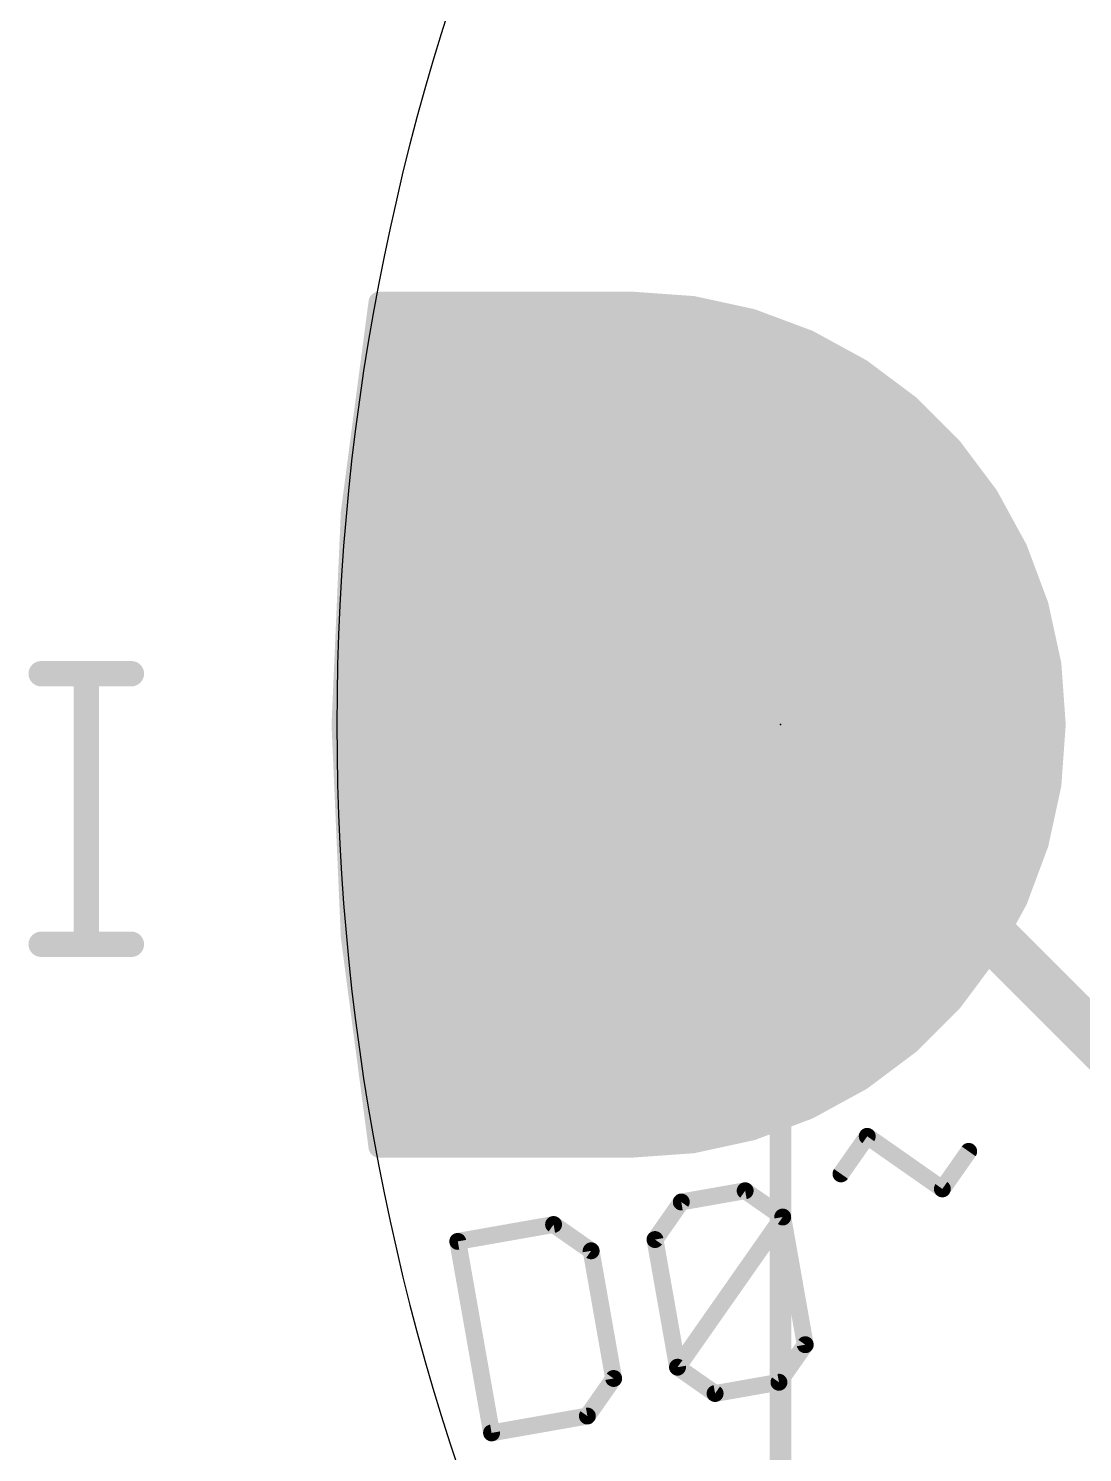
# Model space of a CAD drawing. Extents: x -27.3 to 28.4, y -24.7 to 14.
# Drawn here: x -15.82 to -9.49, y -4.38 to 4.19 of the extents above; entities that cross this region are included whole.
import ezdxf

# ---------------------------------------------------------------- set-up
doc = ezdxf.new("R2010")
doc.units = 0
for name, color, linetype in [('1', 12, 'CONTINUOUS'), ('16', 132, 'CONTINUOUS'), ('17', 110, 'CONTINUOUS'), ('20', 53, 'CONTINUOUS'), ('21', 40, 'CONTINUOUS'), ('23', 53, 'CONTINUOUS'), ('51', 53, 'CONTINUOUS')]:
    doc.layers.add(name, color=color, linetype=linetype)

# ---------------------------------------------------------------- blocks, each defined once
blk = doc.blocks.new('ROUNDP')
at = {"const_width": 0.5}
blk.add_lwpolyline([(0, -0.25, 1), (0, 0.25, 1), (0, -0.25)], format="xyb", dxfattribs=at)

msp = doc.modelspace()

# ---------------------------------------------------------------- linework, layer by layer
at = {"layer": '1', "const_width": 0.127}
for points in [[(-13.716, 2.54), (-13.8826, 1.2749)], [(-12.192, 2.54), (-13.716, 2.54)], [(-11.8305, 2.5141), (-12.192, 2.54)], [(-11.4764, 2.4371), (-11.8305, 2.5141)], [(-11.1368, 2.3105), (-11.4764, 2.4371)], [(-13.7327, 2.413), (-11.4118, 2.413)], [(-13.7494, 2.286), (-11.092, 2.286)], [(-10.8188, 2.1368), (-11.1368, 2.3105)], [(-13.7662, 2.159), (-10.8595, 2.159)], [(-10.5287, 1.9196), (-10.8188, 2.1368)], [(-13.7829, 2.032), (-10.6788, 2.032)], [(-10.2724, 1.6633), (-10.5287, 1.9196)], [(-13.7996, 1.905), (-10.5141, 1.905)], [(-13.8163, 1.778), (-10.3871, 1.778)], [(-13.833, 1.651), (-10.2632, 1.651)], [(-10.0552, 1.3732), (-10.2724, 1.6633)], [(-13.8498, 1.524), (-10.1681, 1.524)], [(-13.8665, 1.397), (-10.073, 1.397)], [(-9.8815, 1.0552), (-10.0552, 1.3732)], [(-13.8826, 1.2749), (-13.9382, 0)], [(-13.8828, 1.27), (-9.9988, 1.27)], [(-13.8883, 1.143), (-9.9295, 1.143)], [(-9.7549, 0.7156), (-9.8815, 1.0552)], [(-13.8939, 1.016), (-9.8669, 1.016)], [(-13.8994, 0.889), (-9.8196, 0.889)], [(-13.905, 0.762), (-9.7722, 0.762)], [(-9.6779, 0.3615), (-9.7549, 0.7156)], [(-13.9105, 0.635), (-9.7374, 0.635)], [(-13.916, 0.508), (-9.7097, 0.508)], [(-13.9216, 0.381), (-9.6821, 0.381)], [(-9.652, 0), (-9.6779, 0.3615)], [(-13.9271, 0.254), (-9.6702, 0.254)], [(-13.9327, 0.127), (-9.6611, 0.127)], [(-13.9382, 0), (-13.8826, -1.2749)], [(-13.9382, 0), (-9.652, 0)], [(-9.6779, -0.3615), (-9.652, 0)], [(-13.9327, -0.127), (-9.6611, -0.127)], [(-13.9271, -0.254), (-9.6702, -0.254)], [(-13.9216, -0.381), (-9.6821, -0.381)], [(-9.7549, -0.7156), (-9.6779, -0.3615)], [(-13.916, -0.508), (-9.7097, -0.508)], [(-13.9105, -0.635), (-9.7374, -0.635)], [(-9.8815, -1.0552), (-9.7549, -0.7156)], [(-13.905, -0.762), (-9.7722, -0.762)], [(-13.8994, -0.889), (-9.8196, -0.889)], [(-13.8939, -1.016), (-9.8669, -1.016)], [(-10.0552, -1.3732), (-9.8815, -1.0552)], [(-13.8883, -1.143), (-9.9295, -1.143)], [(-13.8828, -1.27), (-9.9989, -1.27)], [(-13.8826, -1.2749), (-13.716, -2.54)], [(-13.8665, -1.397), (-10.073, -1.397)], [(-10.2724, -1.6633), (-10.0552, -1.3732)], [(-13.8498, -1.524), (-10.1681, -1.524)], [(-13.833, -1.651), (-10.2632, -1.651)], [(-10.5287, -1.9196), (-10.2724, -1.6633)], [(-13.8163, -1.778), (-10.3871, -1.778)], [(-13.7996, -1.905), (-10.5141, -1.905)], [(-10.8188, -2.1368), (-10.5287, -1.9196)], [(-13.7829, -2.032), (-10.6788, -2.032)], [(-13.7662, -2.159), (-10.8595, -2.159)], [(-11.1368, -2.3105), (-10.8188, -2.1368)], [(-13.7494, -2.286), (-11.092, -2.286)], [(-11.4764, -2.4371), (-11.1368, -2.3105)], [(-13.7327, -2.413), (-11.4118, -2.413)], [(-11.8305, -2.5141), (-11.4764, -2.4371)], [(-13.716, -2.54), (-12.192, -2.54)], [(-13.716, -2.54), (-12.192, -2.54)], [(-12.192, -2.54), (-11.8305, -2.5141)]]:
    msp.add_lwpolyline(points, dxfattribs=at)
at = {"layer": '1', "const_width": 0.0635}
for points in [[(-13.716, 2.5718, 1), (-13.716, 2.5082)], [(-13.6845, 2.5359, 1), (-13.7475, 2.5441)], [(-12.1897, 2.5717, 1), (-12.1943, 2.5083)], [(-12.192, 2.5082, 1), (-12.192, 2.5718)], [(-11.8238, 2.5452, 1), (-11.8373, 2.4831)], [(-11.8328, 2.4825, 1), (-11.8283, 2.5458)], [(-11.4653, 2.4669, 1), (-11.4875, 2.4074)], [(-11.4831, 2.4061, 1), (-11.4697, 2.4681)], [(-13.7327, 2.4448, 1), (-13.7327, 2.3813)], [(-11.4118, 2.3813, 1), (-11.4118, 2.4448)], [(-13.7494, 2.3178, 1), (-13.7494, 2.2542)], [(-11.1216, 2.3383, 1), (-11.1521, 2.2826)], [(-11.1479, 2.2807, 1), (-11.1258, 2.3402)], [(-11.092, 2.2542, 1), (-11.092, 2.3178)], [(-13.7662, 2.1908, 1), (-13.7662, 2.1273)], [(-10.8595, 2.1273, 1), (-10.8595, 2.1908)], [(-10.7997, 2.1622, 1), (-10.8378, 2.1114)], [(-10.834, 2.1089, 1), (-10.8036, 2.1647)], [(-13.7829, 2.0638, 1), (-13.7829, 2.0002)], [(-10.6788, 2.0002, 1), (-10.6788, 2.0638)], [(-10.5062, 1.9421, 1), (-10.5511, 1.8972)], [(-10.5477, 1.8942, 1), (-10.5096, 1.945)], [(-13.7996, 1.9367, 1), (-13.7996, 1.8733)], [(-10.5141, 1.8733, 1), (-10.5141, 1.9367)], [(-13.8163, 1.8097, 1), (-13.8163, 1.7463)], [(-10.3871, 1.7463, 1), (-10.3871, 1.8097)], [(-13.833, 1.6827, 1), (-13.833, 1.6193)], [(-10.247, 1.6824, 1), (-10.2978, 1.6443)], [(-10.2948, 1.6409, 1), (-10.2499, 1.6858)], [(-10.2632, 1.6193, 1), (-10.2632, 1.6827)], [(-13.8498, 1.5557, 1), (-13.8498, 1.4923)], [(-10.1681, 1.4923, 1), (-10.1681, 1.5557)], [(-13.8665, 1.4287, 1), (-13.8665, 1.3653)], [(-10.073, 1.3653, 1), (-10.073, 1.4287)], [(-10.0273, 1.3884, 1), (-10.0831, 1.358)], [(-10.0806, 1.3542, 1), (-10.0298, 1.3923)], [(-13.8828, 1.3017, 1), (-13.8828, 1.2383)], [(-13.8508, 1.2735, 1), (-13.9143, 1.2762)], [(-13.914, 1.279, 1), (-13.8511, 1.2707)], [(-9.9988, 1.2383, 1), (-9.9988, 1.3017)], [(-13.8883, 1.1747, 1), (-13.8883, 1.1113)], [(-9.9295, 1.1113, 1), (-9.9295, 1.1747)], [(-9.8518, 1.0662, 1), (-9.9113, 1.0441)], [(-13.8939, 1.0477, 1), (-13.8939, 0.9843)], [(-9.9094, 1.0399, 1), (-9.8537, 1.0704)], [(-9.8669, 0.9843, 1), (-9.8669, 1.0477)], [(-13.8994, 0.9207, 1), (-13.8994, 0.8573)], [(-9.8196, 0.8573, 1), (-9.8196, 0.9207)], [(-13.905, 0.7937, 1), (-13.905, 0.7303)], [(-9.7239, 0.7223, 1), (-9.7859, 0.7089)], [(-9.7722, 0.7303, 1), (-9.7722, 0.7937)], [(-13.9105, 0.6667, 1), (-13.9105, 0.6033)], [(-9.7846, 0.7045, 1), (-9.7251, 0.7267)], [(-9.7374, 0.6033, 1), (-9.7374, 0.6667)], [(-13.916, 0.5397, 1), (-13.916, 0.4763)], [(-9.7097, 0.4763, 1), (-9.7097, 0.5397)], [(-13.9216, 0.4128, 1), (-13.9216, 0.3493)], [(-9.6821, 0.3493, 1), (-9.6821, 0.4128)], [(-9.6462, 0.3637, 1), (-9.7095, 0.3592)], [(-9.7089, 0.3547, 1), (-9.6468, 0.3682)], [(-13.9271, 0.2858, 1), (-13.9271, 0.2223)], [(-9.6702, 0.2223, 1), (-9.6702, 0.2858)], [(-13.9327, 0.1588, 1), (-13.9327, 0.0953)], [(-9.6611, 0.0953, 1), (-9.6611, 0.1588)], [(-13.9382, 0.0318, 1), (-13.9382, -0.0318)], [(-13.9065, 0.0014, 1), (-13.9699, -0.0014)], [(-13.9699, 0.0014, 1), (-13.9065, -0.0014)], [(-9.6203, -0.0023, 1), (-9.6837, 0.0023)], [(-9.6837, -0.0023, 1), (-9.6203, 0.0023)], [(-9.652, -0.0318, 1), (-9.652, 0.0318)], [(-13.9327, -0.0953, 1), (-13.9327, -0.1588)], [(-9.6611, -0.1588, 1), (-9.6611, -0.0953)], [(-13.9271, -0.2223, 1), (-13.9271, -0.2858)], [(-9.6702, -0.2858, 1), (-9.6702, -0.2223)], [(-13.9216, -0.3493, 1), (-13.9216, -0.4128)], [(-9.7095, -0.3592, 1), (-9.6462, -0.3637)], [(-9.6468, -0.3682, 1), (-9.7089, -0.3547)], [(-9.6821, -0.4128, 1), (-9.6821, -0.3493)], [(-13.916, -0.4763, 1), (-13.916, -0.5397)], [(-9.7097, -0.5397, 1), (-9.7097, -0.4763)], [(-13.9105, -0.6033, 1), (-13.9105, -0.6667)], [(-9.7374, -0.6667, 1), (-9.7374, -0.6033)], [(-9.7859, -0.7089, 1), (-9.7239, -0.7223)], [(-9.7251, -0.7267, 1), (-9.7846, -0.7045)], [(-13.905, -0.7303, 1), (-13.905, -0.7937)], [(-9.7722, -0.7937, 1), (-9.7722, -0.7303)], [(-13.8994, -0.8573, 1), (-13.8994, -0.9207)], [(-9.8196, -0.9207, 1), (-9.8196, -0.8573)], [(-13.8939, -0.9843, 1), (-13.8939, -1.0477)], [(-9.9113, -1.0441, 1), (-9.8518, -1.0662)], [(-9.8537, -1.0704, 1), (-9.9094, -1.0399)], [(-9.8669, -1.0477, 1), (-9.8669, -0.9843)], [(-13.8883, -1.1113, 1), (-13.8883, -1.1747)], [(-9.9295, -1.1747, 1), (-9.9295, -1.1113)], [(-13.8828, -1.2383, 1), (-13.8828, -1.3017)], [(-13.9143, -1.2762, 1), (-13.8508, -1.2735)], [(-13.8511, -1.2707, 1), (-13.914, -1.279)], [(-9.9989, -1.3017, 1), (-9.9989, -1.2383)], [(-13.8665, -1.3653, 1), (-13.8665, -1.4287)], [(-10.0831, -1.358, 1), (-10.0273, -1.3884)], [(-10.0298, -1.3923, 1), (-10.0806, -1.3542)], [(-10.073, -1.4287, 1), (-10.073, -1.3653)], [(-13.8498, -1.4923, 1), (-13.8498, -1.5557)], [(-10.1681, -1.5557, 1), (-10.1681, -1.4923)], [(-13.833, -1.6193, 1), (-13.833, -1.6827)], [(-10.2978, -1.6443, 1), (-10.247, -1.6824)], [(-10.2499, -1.6858, 1), (-10.2948, -1.6409)], [(-10.2632, -1.6827, 1), (-10.2632, -1.6193)], [(-13.8163, -1.7463, 1), (-13.8163, -1.8097)], [(-10.3871, -1.8097, 1), (-10.3871, -1.7463)], [(-13.7996, -1.8733, 1), (-13.7996, -1.9367)], [(-10.5511, -1.8972, 1), (-10.5062, -1.9421)], [(-10.5096, -1.945, 1), (-10.5477, -1.8942)], [(-10.5141, -1.9367, 1), (-10.5141, -1.8733)], [(-13.7829, -2.0002, 1), (-13.7829, -2.0638)], [(-10.6788, -2.0638, 1), (-10.6788, -2.0002)], [(-13.7662, -2.1273, 1), (-13.7662, -2.1908)], [(-10.8595, -2.1908, 1), (-10.8595, -2.1273)], [(-10.8378, -2.1114, 1), (-10.7997, -2.1622)], [(-10.8036, -2.1647, 1), (-10.834, -2.1089)], [(-13.7494, -2.2542, 1), (-13.7494, -2.3178)], [(-11.092, -2.3178, 1), (-11.092, -2.2542)], [(-11.1521, -2.2826, 1), (-11.1216, -2.3383)], [(-11.1258, -2.3402, 1), (-11.1479, -2.2807)], [(-13.7327, -2.3813, 1), (-13.7327, -2.4448)], [(-11.4875, -2.4074, 1), (-11.4653, -2.4669)], [(-11.4697, -2.4681, 1), (-11.4831, -2.4061)], [(-11.4118, -2.4448, 1), (-11.4118, -2.3813)], [(-13.716, -2.5082, 1), (-13.716, -2.5718)], [(-13.716, -2.5082, 1), (-13.716, -2.5718)], [(-12.1943, -2.5083, 1), (-12.1897, -2.5717)], [(-12.192, -2.5718, 1), (-12.192, -2.5082)], [(-12.192, -2.5718, 1), (-12.192, -2.5082)], [(-11.8373, -2.4831, 1), (-11.8238, -2.5452)], [(-11.8283, -2.5458, 1), (-11.8328, -2.4825)], [(-13.7475, -2.5441, 1), (-13.6845, -2.5359)]]:
    msp.add_lwpolyline(points, format="xyb", dxfattribs=at)
at = {"layer": '16'}
for points, const_width in [([(-13.716, 2.54), (-13.8826, 1.2749)], 0.127), ([(-12.192, 2.54), (-13.716, 2.54)], 0.127), ([(-11.8305, 2.5141), (-12.192, 2.54)], 0.127), ([(-11.4764, 2.4371), (-11.8305, 2.5141)], 0.127), ([(-11.1368, 2.3105), (-11.4764, 2.4371)], 0.127), ([(-13.7327, 2.413), (-11.4118, 2.413)], 0.127), ([(-13.7494, 2.286), (-11.092, 2.286)], 0.127), ([(-10.8188, 2.1368), (-11.1368, 2.3105)], 0.127), ([(-13.7662, 2.159), (-10.8595, 2.159)], 0.127), ([(-10.5287, 1.9196), (-10.8188, 2.1368)], 0.127), ([(-13.7829, 2.032), (-10.6788, 2.032)], 0.127), ([(-10.2724, 1.6633), (-10.5287, 1.9196)], 0.127), ([(-13.7996, 1.905), (-10.5141, 1.905)], 0.127), ([(-13.8163, 1.778), (-10.3871, 1.778)], 0.127), ([(-13.833, 1.651), (-10.2632, 1.651)], 0.127), ([(-10.0552, 1.3732), (-10.2724, 1.6633)], 0.127), ([(-13.8498, 1.524), (-10.1681, 1.524)], 0.127), ([(-13.8665, 1.397), (-10.073, 1.397)], 0.127), ([(-9.8815, 1.0552), (-10.0552, 1.3732)], 0.127), ([(-13.8826, 1.2749), (-13.9382, 0)], 0.127), ([(-13.8828, 1.27), (-9.9988, 1.27)], 0.127), ([(-13.8883, 1.143), (-9.9295, 1.143)], 0.127), ([(-9.7549, 0.7156), (-9.8815, 1.0552)], 0.127), ([(-13.8939, 1.016), (-9.8669, 1.016)], 0.127), ([(-13.8994, 0.889), (-9.8196, 0.889)], 0.127), ([(-13.905, 0.762), (-9.7722, 0.762)], 0.127), ([(-9.6779, 0.3615), (-9.7549, 0.7156)], 0.127), ([(-13.9105, 0.635), (-9.7374, 0.635)], 0.127), ([(-13.916, 0.508), (-9.7097, 0.508)], 0.127), ([(-13.9216, 0.381), (-9.6821, 0.381)], 0.127), ([(-9.652, 0), (-9.6779, 0.3615)], 0.127), ([(-13.9271, 0.254), (-9.6702, 0.254)], 0.127), ([(-13.9327, 0.127), (-9.6611, 0.127)], 0.127), ([(-11.303, 0), (-8.128, -3.175)], 0.3048), ([(-13.9382, 0), (-13.8826, -1.2749)], 0.127), ([(-13.9382, 0), (-9.652, 0)], 0.127), ([(-9.6779, -0.3615), (-9.652, 0)], 0.127), ([(-13.9327, -0.127), (-9.6611, -0.127)], 0.127), ([(-13.9271, -0.254), (-9.6702, -0.254)], 0.127), ([(-13.9216, -0.381), (-9.6821, -0.381)], 0.127), ([(-9.7549, -0.7156), (-9.6779, -0.3615)], 0.127), ([(-13.916, -0.508), (-9.7097, -0.508)], 0.127), ([(-13.9105, -0.635), (-9.7374, -0.635)], 0.127), ([(-9.8815, -1.0552), (-9.7549, -0.7156)], 0.127), ([(-13.905, -0.762), (-9.7722, -0.762)], 0.127), ([(-13.8994, -0.889), (-9.8196, -0.889)], 0.127), ([(-13.8939, -1.016), (-9.8669, -1.016)], 0.127), ([(-10.0552, -1.3732), (-9.8815, -1.0552)], 0.127), ([(-13.8883, -1.143), (-9.9295, -1.143)], 0.127), ([(-13.8828, -1.27), (-9.9989, -1.27)], 0.127), ([(-13.8826, -1.2749), (-13.716, -2.54)], 0.127), ([(-13.8665, -1.397), (-10.073, -1.397)], 0.127), ([(-10.2724, -1.6633), (-10.0552, -1.3732)], 0.127), ([(-13.8498, -1.524), (-10.1681, -1.524)], 0.127), ([(-13.833, -1.651), (-10.2632, -1.651)], 0.127), ([(-10.5287, -1.9196), (-10.2724, -1.6633)], 0.127), ([(-13.8163, -1.778), (-10.3871, -1.778)], 0.127), ([(-13.7996, -1.905), (-10.5141, -1.905)], 0.127), ([(-10.8188, -2.1368), (-10.5287, -1.9196)], 0.127), ([(-13.7829, -2.032), (-10.6788, -2.032)], 0.127), ([(-13.7662, -2.159), (-10.8595, -2.159)], 0.127), ([(-11.1368, -2.3105), (-10.8188, -2.1368)], 0.127), ([(-13.7494, -2.286), (-11.092, -2.286)], 0.127), ([(-11.4764, -2.4371), (-11.1368, -2.3105)], 0.127), ([(-13.7327, -2.413), (-11.4118, -2.413)], 0.127), ([(-11.8305, -2.5141), (-11.4764, -2.4371)], 0.127), ([(-13.716, -2.54), (-12.192, -2.54)], 0.127), ([(-13.716, -2.54), (-12.192, -2.54)], 0.127), ([(-12.192, -2.54), (-11.8305, -2.5141)], 0.127)]:
    msp.add_lwpolyline(points, dxfattribs=dict(at, const_width=const_width))
for points, const_width in [([(-13.716, 2.5718, 1), (-13.716, 2.5082)], 0.0635), ([(-13.6845, 2.5359, 1), (-13.7475, 2.5441)], 0.0635), ([(-12.1897, 2.5717, 1), (-12.1943, 2.5083)], 0.0635), ([(-12.192, 2.5082, 1), (-12.192, 2.5718)], 0.0635), ([(-11.8238, 2.5452, 1), (-11.8373, 2.4831)], 0.0635), ([(-11.8328, 2.4825, 1), (-11.8283, 2.5458)], 0.0635), ([(-11.4653, 2.4669, 1), (-11.4875, 2.4074)], 0.0635), ([(-11.4831, 2.4061, 1), (-11.4697, 2.4681)], 0.0635), ([(-13.7327, 2.4448, 1), (-13.7327, 2.3813)], 0.0635), ([(-11.4118, 2.3813, 1), (-11.4118, 2.4448)], 0.0635), ([(-13.7494, 2.3178, 1), (-13.7494, 2.2542)], 0.0635), ([(-11.1216, 2.3383, 1), (-11.1521, 2.2826)], 0.0635), ([(-11.1479, 2.2807, 1), (-11.1258, 2.3402)], 0.0635), ([(-11.092, 2.2542, 1), (-11.092, 2.3178)], 0.0635), ([(-13.7662, 2.1908, 1), (-13.7662, 2.1273)], 0.0635), ([(-10.8595, 2.1273, 1), (-10.8595, 2.1908)], 0.0635), ([(-10.7997, 2.1622, 1), (-10.8378, 2.1114)], 0.0635), ([(-10.834, 2.1089, 1), (-10.8036, 2.1647)], 0.0635), ([(-13.7829, 2.0638, 1), (-13.7829, 2.0002)], 0.0635), ([(-10.6788, 2.0002, 1), (-10.6788, 2.0638)], 0.0635), ([(-10.5062, 1.9421, 1), (-10.5511, 1.8972)], 0.0635), ([(-10.5477, 1.8942, 1), (-10.5096, 1.945)], 0.0635), ([(-13.7996, 1.9367, 1), (-13.7996, 1.8733)], 0.0635), ([(-10.5141, 1.8733, 1), (-10.5141, 1.9367)], 0.0635), ([(-13.8163, 1.8097, 1), (-13.8163, 1.7463)], 0.0635), ([(-10.3871, 1.7463, 1), (-10.3871, 1.8097)], 0.0635), ([(-13.833, 1.6827, 1), (-13.833, 1.6193)], 0.0635), ([(-10.247, 1.6824, 1), (-10.2978, 1.6443)], 0.0635), ([(-10.2948, 1.6409, 1), (-10.2499, 1.6858)], 0.0635), ([(-10.2632, 1.6193, 1), (-10.2632, 1.6827)], 0.0635), ([(-13.8498, 1.5557, 1), (-13.8498, 1.4923)], 0.0635), ([(-10.1681, 1.4923, 1), (-10.1681, 1.5557)], 0.0635), ([(-13.8665, 1.4287, 1), (-13.8665, 1.3653)], 0.0635), ([(-10.073, 1.3653, 1), (-10.073, 1.4287)], 0.0635), ([(-10.0273, 1.3884, 1), (-10.0831, 1.358)], 0.0635), ([(-10.0806, 1.3542, 1), (-10.0298, 1.3923)], 0.0635), ([(-13.8828, 1.3017, 1), (-13.8828, 1.2383)], 0.0635), ([(-13.8508, 1.2735, 1), (-13.9143, 1.2762)], 0.0635), ([(-13.914, 1.279, 1), (-13.8511, 1.2707)], 0.0635), ([(-9.9988, 1.2383, 1), (-9.9988, 1.3017)], 0.0635), ([(-13.8883, 1.1747, 1), (-13.8883, 1.1113)], 0.0635), ([(-9.9295, 1.1113, 1), (-9.9295, 1.1747)], 0.0635), ([(-9.8518, 1.0662, 1), (-9.9113, 1.0441)], 0.0635), ([(-13.8939, 1.0477, 1), (-13.8939, 0.9843)], 0.0635), ([(-9.9094, 1.0399, 1), (-9.8537, 1.0704)], 0.0635), ([(-9.8669, 0.9843, 1), (-9.8669, 1.0477)], 0.0635), ([(-13.8994, 0.9207, 1), (-13.8994, 0.8573)], 0.0635), ([(-9.8196, 0.8573, 1), (-9.8196, 0.9207)], 0.0635), ([(-13.905, 0.7937, 1), (-13.905, 0.7303)], 0.0635), ([(-9.7239, 0.7223, 1), (-9.7859, 0.7089)], 0.0635), ([(-9.7722, 0.7303, 1), (-9.7722, 0.7937)], 0.0635), ([(-13.9105, 0.6667, 1), (-13.9105, 0.6033)], 0.0635), ([(-9.7846, 0.7045, 1), (-9.7251, 0.7267)], 0.0635), ([(-9.7374, 0.6033, 1), (-9.7374, 0.6667)], 0.0635), ([(-13.916, 0.5397, 1), (-13.916, 0.4763)], 0.0635), ([(-9.7097, 0.4763, 1), (-9.7097, 0.5397)], 0.0635), ([(-13.9216, 0.4128, 1), (-13.9216, 0.3493)], 0.0635), ([(-9.6821, 0.3493, 1), (-9.6821, 0.4128)], 0.0635), ([(-9.6462, 0.3637, 1), (-9.7095, 0.3592)], 0.0635), ([(-9.7089, 0.3547, 1), (-9.6468, 0.3682)], 0.0635), ([(-13.9271, 0.2858, 1), (-13.9271, 0.2223)], 0.0635), ([(-9.6702, 0.2223, 1), (-9.6702, 0.2858)], 0.0635), ([(-13.9327, 0.1588, 1), (-13.9327, 0.0953)], 0.0635), ([(-9.6611, 0.0953, 1), (-9.6611, 0.1588)], 0.0635), ([(-11.2491, 0.0539, 1), (-11.3569, -0.0539)], 0.1524), ([(-13.9382, 0.0318, 1), (-13.9382, -0.0318)], 0.0635), ([(-13.9065, 0.0014, 1), (-13.9699, -0.0014)], 0.0635), ([(-13.9699, 0.0014, 1), (-13.9065, -0.0014)], 0.0635), ([(-9.6203, -0.0023, 1), (-9.6837, 0.0023)], 0.0635), ([(-9.6837, -0.0023, 1), (-9.6203, 0.0023)], 0.0635), ([(-9.652, -0.0318, 1), (-9.652, 0.0318)], 0.0635), ([(-13.9327, -0.0953, 1), (-13.9327, -0.1588)], 0.0635), ([(-9.6611, -0.1588, 1), (-9.6611, -0.0953)], 0.0635), ([(-13.9271, -0.2223, 1), (-13.9271, -0.2858)], 0.0635), ([(-9.6702, -0.2858, 1), (-9.6702, -0.2223)], 0.0635), ([(-13.9216, -0.3493, 1), (-13.9216, -0.4128)], 0.0635), ([(-9.7095, -0.3592, 1), (-9.6462, -0.3637)], 0.0635), ([(-9.6468, -0.3682, 1), (-9.7089, -0.3547)], 0.0635), ([(-9.6821, -0.4128, 1), (-9.6821, -0.3493)], 0.0635), ([(-13.916, -0.4763, 1), (-13.916, -0.5397)], 0.0635), ([(-9.7097, -0.5397, 1), (-9.7097, -0.4763)], 0.0635), ([(-13.9105, -0.6033, 1), (-13.9105, -0.6667)], 0.0635), ([(-9.7374, -0.6667, 1), (-9.7374, -0.6033)], 0.0635), ([(-9.7859, -0.7089, 1), (-9.7239, -0.7223)], 0.0635), ([(-9.7251, -0.7267, 1), (-9.7846, -0.7045)], 0.0635), ([(-13.905, -0.7303, 1), (-13.905, -0.7937)], 0.0635), ([(-9.7722, -0.7937, 1), (-9.7722, -0.7303)], 0.0635), ([(-13.8994, -0.8573, 1), (-13.8994, -0.9207)], 0.0635), ([(-9.8196, -0.9207, 1), (-9.8196, -0.8573)], 0.0635), ([(-13.8939, -0.9843, 1), (-13.8939, -1.0477)], 0.0635), ([(-9.9113, -1.0441, 1), (-9.8518, -1.0662)], 0.0635), ([(-9.8537, -1.0704, 1), (-9.9094, -1.0399)], 0.0635), ([(-9.8669, -1.0477, 1), (-9.8669, -0.9843)], 0.0635), ([(-13.8883, -1.1113, 1), (-13.8883, -1.1747)], 0.0635), ([(-9.9295, -1.1747, 1), (-9.9295, -1.1113)], 0.0635), ([(-13.8828, -1.2383, 1), (-13.8828, -1.3017)], 0.0635), ([(-13.9143, -1.2762, 1), (-13.8508, -1.2735)], 0.0635), ([(-13.8511, -1.2707, 1), (-13.914, -1.279)], 0.0635), ([(-9.9989, -1.3017, 1), (-9.9989, -1.2383)], 0.0635), ([(-13.8665, -1.3653, 1), (-13.8665, -1.4287)], 0.0635), ([(-10.0831, -1.358, 1), (-10.0273, -1.3884)], 0.0635), ([(-10.0298, -1.3923, 1), (-10.0806, -1.3542)], 0.0635), ([(-10.073, -1.4287, 1), (-10.073, -1.3653)], 0.0635), ([(-13.8498, -1.4923, 1), (-13.8498, -1.5557)], 0.0635), ([(-10.1681, -1.5557, 1), (-10.1681, -1.4923)], 0.0635), ([(-13.833, -1.6193, 1), (-13.833, -1.6827)], 0.0635), ([(-10.2978, -1.6443, 1), (-10.247, -1.6824)], 0.0635), ([(-10.2499, -1.6858, 1), (-10.2948, -1.6409)], 0.0635), ([(-10.2632, -1.6827, 1), (-10.2632, -1.6193)], 0.0635), ([(-13.8163, -1.7463, 1), (-13.8163, -1.8097)], 0.0635), ([(-10.3871, -1.8097, 1), (-10.3871, -1.7463)], 0.0635), ([(-13.7996, -1.8733, 1), (-13.7996, -1.9367)], 0.0635), ([(-10.5511, -1.8972, 1), (-10.5062, -1.9421)], 0.0635), ([(-10.5096, -1.945, 1), (-10.5477, -1.8942)], 0.0635), ([(-10.5141, -1.9367, 1), (-10.5141, -1.8733)], 0.0635), ([(-13.7829, -2.0002, 1), (-13.7829, -2.0638)], 0.0635), ([(-10.6788, -2.0638, 1), (-10.6788, -2.0002)], 0.0635), ([(-13.7662, -2.1273, 1), (-13.7662, -2.1908)], 0.0635), ([(-10.8595, -2.1908, 1), (-10.8595, -2.1273)], 0.0635), ([(-10.8378, -2.1114, 1), (-10.7997, -2.1622)], 0.0635), ([(-10.8036, -2.1647, 1), (-10.834, -2.1089)], 0.0635), ([(-13.7494, -2.2542, 1), (-13.7494, -2.3178)], 0.0635), ([(-11.092, -2.3178, 1), (-11.092, -2.2542)], 0.0635), ([(-11.1521, -2.2826, 1), (-11.1216, -2.3383)], 0.0635), ([(-11.1258, -2.3402, 1), (-11.1479, -2.2807)], 0.0635), ([(-13.7327, -2.3813, 1), (-13.7327, -2.4448)], 0.0635), ([(-11.4875, -2.4074, 1), (-11.4653, -2.4669)], 0.0635), ([(-11.4697, -2.4681, 1), (-11.4831, -2.4061)], 0.0635), ([(-11.4118, -2.4448, 1), (-11.4118, -2.3813)], 0.0635), ([(-13.716, -2.5082, 1), (-13.716, -2.5718)], 0.0635), ([(-13.716, -2.5082, 1), (-13.716, -2.5718)], 0.0635), ([(-12.1943, -2.5083, 1), (-12.1897, -2.5717)], 0.0635), ([(-12.192, -2.5718, 1), (-12.192, -2.5082)], 0.0635), ([(-12.192, -2.5718, 1), (-12.192, -2.5082)], 0.0635), ([(-11.8373, -2.4831, 1), (-11.8238, -2.5452)], 0.0635), ([(-11.8283, -2.5458, 1), (-11.8328, -2.4825)], 0.0635), ([(-13.7475, -2.5441, 1), (-13.6845, -2.5359)], 0.0635)]:
    msp.add_lwpolyline(points, format="xyb", dxfattribs=dict(at, const_width=const_width))
at = {"layer": '20'}
for start, end in [(90, 180), (180, 270)]:
    msp.add_arc((0, 0), 13.97, start, end, dxfattribs=at)
at = {"layer": '21', "const_width": 0.1016}
for points in [[(-10.9396, -2.7014), (-10.7815, -2.4756)], [(-10.7815, -2.4756), (-10.3299, -2.7918)], [(-10.3299, -2.7918), (-10.1718, -2.566)], [(-12.0574, -3.0964), (-11.8993, -2.8706)], [(-11.8993, -2.8706), (-11.5154, -2.8029)], [(-11.5154, -2.8029), (-11.2896, -2.961)], [(-11.922, -3.8641), (-11.2896, -2.961)], [(-11.2896, -2.961), (-11.1542, -3.7288)], [(-12.667, -3.006), (-13.2429, -3.1075)], [(-12.4413, -3.1641), (-12.667, -3.006)], [(-13.2429, -3.1075), (-13.0398, -4.2591)], [(-11.922, -3.8641), (-12.0574, -3.0964)], [(-12.3059, -3.9318), (-12.4413, -3.1641)], [(-11.1542, -3.7288), (-11.3123, -3.9545)], [(-11.6962, -4.0222), (-11.922, -3.8641)], [(-12.464, -4.1576), (-12.3059, -3.9318)], [(-11.3123, -3.9545), (-11.6962, -4.0222)], [(-13.0398, -4.2591), (-12.464, -4.1576)]]:
    msp.add_lwpolyline(points, dxfattribs=at)
at = {"layer": '21', "const_width": 0.0508}
for points in [[(-10.7669, -2.4548, 1), (-10.7961, -2.4964)], [(-10.7607, -2.4902, 1), (-10.8023, -2.461)], [(-10.151, -2.5806, 1), (-10.1926, -2.5514)], [(-10.9604, -2.6868, 1), (-10.9188, -2.716)], [(-11.9037, -2.8456, 1), (-11.8949, -2.8956)], [(-11.8785, -2.8852, 1), (-11.9201, -2.856)], [(-11.5008, -2.7821, 1), (-11.53, -2.8237)], [(-11.511, -2.8279, 1), (-11.5198, -2.7779)], [(-10.3507, -2.7772, 1), (-10.3091, -2.8064)], [(-10.3445, -2.8126, 1), (-10.3154, -2.771)], [(-11.2646, -2.9566, 1), (-11.3146, -2.9654)], [(-11.2688, -2.9756, 1), (-11.3104, -2.9464)], [(-12.6525, -2.9852, 1), (-12.6816, -3.0268)], [(-12.6626, -3.031, 1), (-12.6714, -2.981)], [(-11.3042, -2.9818, 1), (-11.2751, -2.9402)], [(-13.2178, -3.1031, 1), (-13.2679, -3.1119)], [(-13.2473, -3.0825, 1), (-13.2384, -3.1325)], [(-12.0324, -3.092, 1), (-12.0824, -3.1008)], [(-12.0782, -3.0818, 1), (-12.0366, -3.111)], [(-12.4162, -3.1597, 1), (-12.4663, -3.1685)], [(-12.4558, -3.1849, 1), (-12.4267, -3.1433)], [(-11.1334, -3.7433, 1), (-11.175, -3.7142)], [(-11.1793, -3.7332, 1), (-11.1292, -3.7244)], [(-11.9074, -3.8433, 1), (-11.9366, -3.885)], [(-11.9428, -3.8496, 1), (-11.9012, -3.8787)], [(-11.947, -3.8686, 1), (-11.897, -3.8597)], [(-12.3309, -3.9362, 1), (-12.2809, -3.9274)], [(-12.2851, -3.9464, 1), (-12.3267, -3.9173)], [(-11.3331, -3.94, 1), (-11.2915, -3.9691)], [(-11.3079, -3.9796, 1), (-11.3168, -3.9295)], [(-11.7006, -3.9972, 1), (-11.6918, -4.0473)], [(-11.7108, -4.043, 1), (-11.6816, -4.0014)], [(-12.4596, -4.1826, 1), (-12.4684, -4.1326)], [(-12.4848, -4.143, 1), (-12.4432, -4.1722)], [(-13.0442, -4.2341, 1), (-13.0354, -4.2842)], [(-13.0648, -4.2636, 1), (-13.0148, -4.2547)]]:
    msp.add_lwpolyline(points, format="xyb", dxfattribs=at)
at = {"layer": '23'}
msp.add_point((-11.303, 0), dxfattribs=at)
at = {"layer": '51'}
for points, const_width in [([(-15.7473, 0.3062), (-15.2049, 0.3062)], 0.1524), ([(-15.4761, -1.3208), (-15.4761, 0.3062)], 0.1524), ([(-11.303, 0), (-11.303, -24.683)], 0.13), ([(-15.7473, -1.3208), (-15.2049, -1.3208)], 0.1524)]:
    msp.add_lwpolyline(points, dxfattribs=dict(at, const_width=const_width))
for points, const_width in [([(-15.7473, 0.3443, 1), (-15.7473, 0.2681)], 0.0762), ([(-15.438, 0.3062, 1), (-15.5142, 0.3062)], 0.0762), ([(-15.2049, 0.2681, 1), (-15.2049, 0.3443)], 0.0762), ([(-11.2705, 0, 1), (-11.3355, 0)], 0.065), ([(-15.7473, -1.2827, 1), (-15.7473, -1.3589)], 0.0762), ([(-15.5142, -1.3208, 1), (-15.438, -1.3208)], 0.0762), ([(-15.2049, -1.3589, 1), (-15.2049, -1.2827)], 0.0762)]:
    msp.add_lwpolyline(points, format="xyb", dxfattribs=dict(at, const_width=const_width))

# ---------------------------------------------------------------- block references
at = {"layer": '17', "xscale": 2.54, "yscale": 2.54, "rotation": 90}
msp.add_blockref('ROUNDP', (-11.303, 0), dxfattribs=at)
msp.add_blockref('ROUNDP', (-11.303, 0), dxfattribs=at)

doc.saveas('drawing.dxf')
